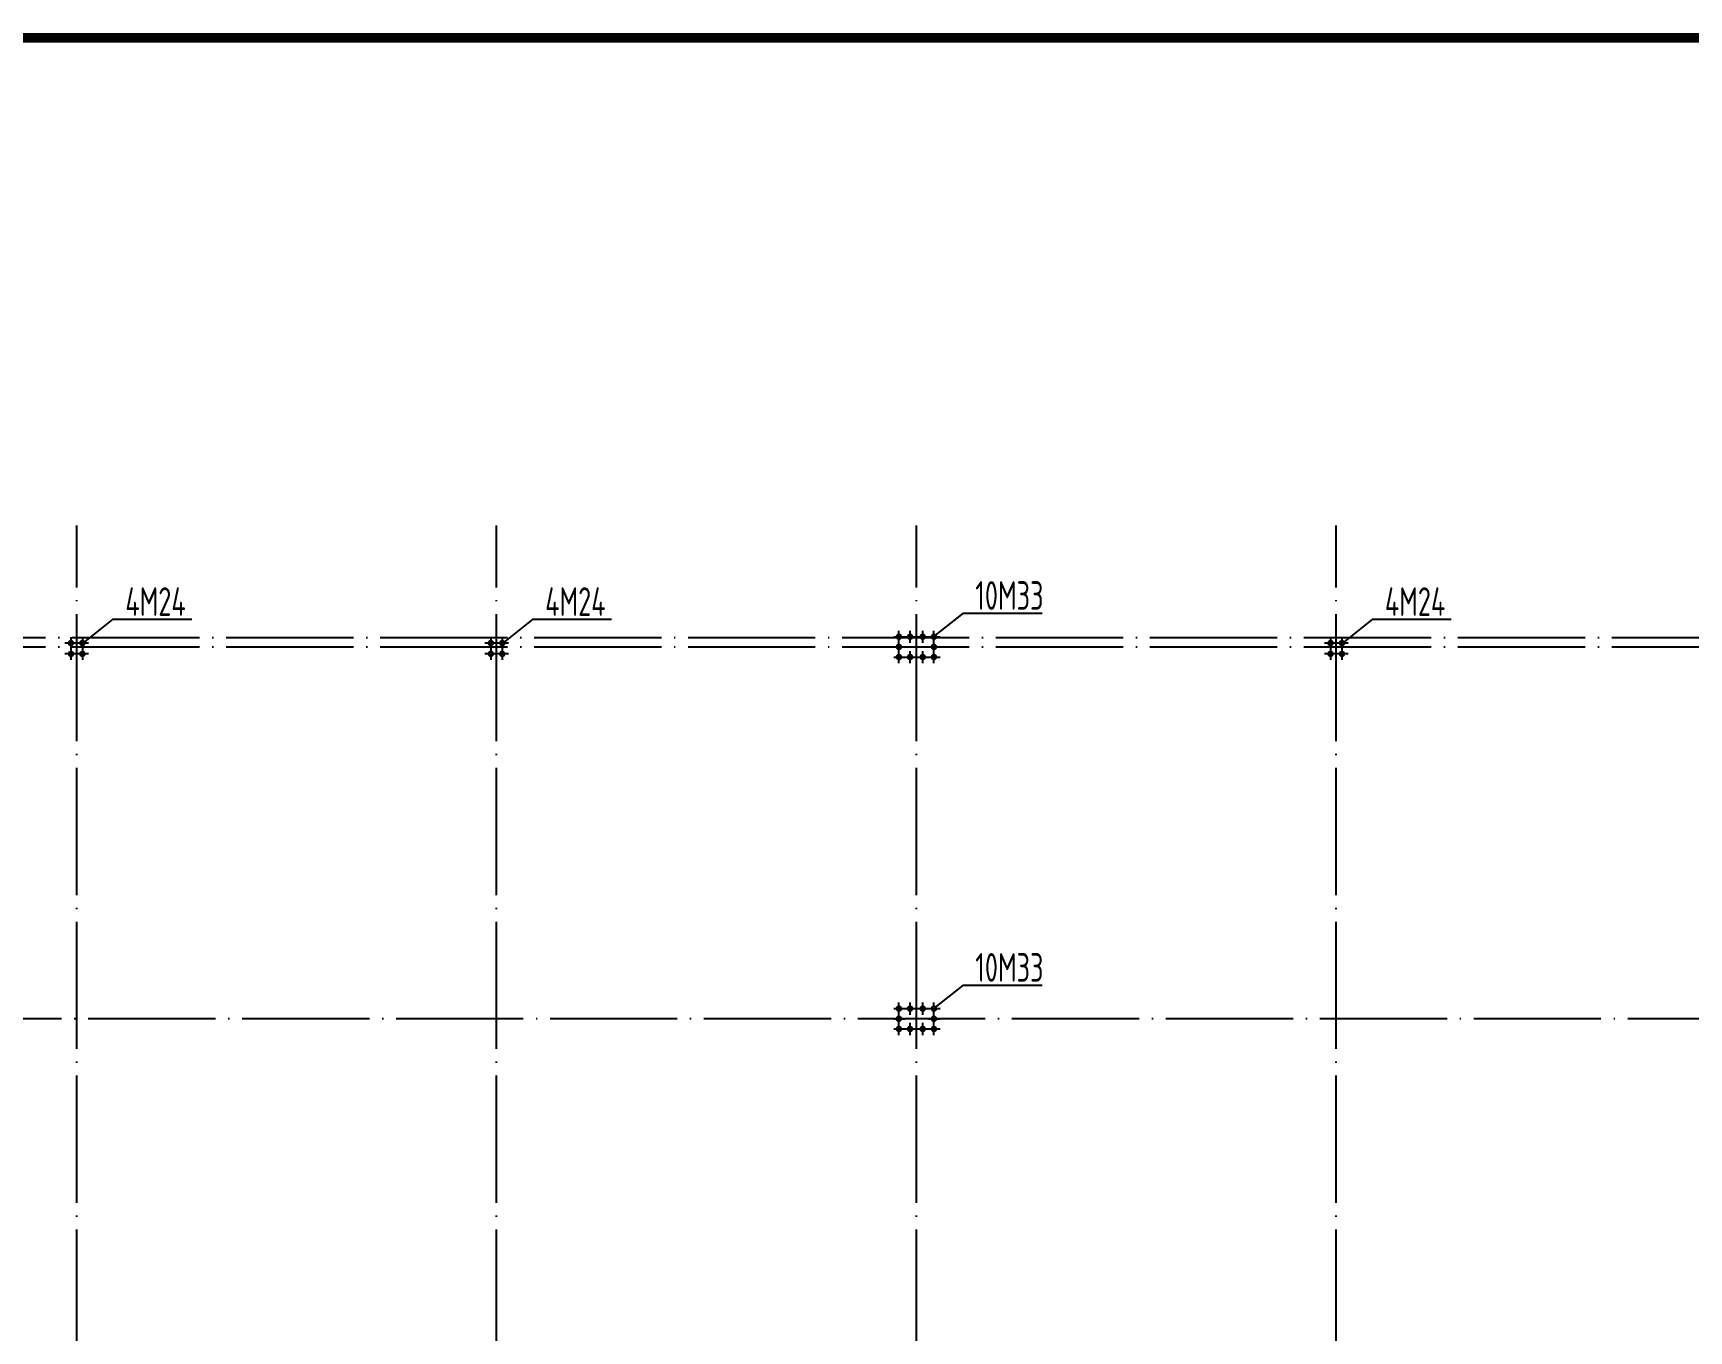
# Model space of a CAD drawing. Extents: x 69728788 to 149766163, y 20718153 to 43663798.
# Drawn here: x 74867362 to 74893390, y 21647970 to 21668384 of the extents above; entities that cross this region are included whole.
import ezdxf

# ---------------------------------------------------------------- set-up
doc = ezdxf.new("R2010")
doc.units = 0
doc.header["$LTSCALE"] = 1000
doc.header["$MEASUREMENT"] = 0
doc.linetypes.add('DOTE', pattern=[2.42, 2, -0.2, 0.02, -0.2])
for name, color, linetype in [('10', 7, 'CONTINUOUS'), ('DOTE', 251, 'DOTE'), ('PUB_TITLE', 4, 'CONTINUOUS'), ('WALL', 4, 'CONTINUOUS')]:
    doc.layers.add(name, color=color, linetype=linetype)
doc.styles.add('TSSD_Rein', font='atssdeng.shx', dxfattribs={"width": 0.7, "bigfont": 'atssdchn.shx'})

msp = doc.modelspace()

# ---------------------------------------------------------------- linework, layer by layer
at = {"layer": '10'}
for p, q in [((74880971.8, 21658794.1), (74880971.8, 21658984.3)), ((74880971.8, 21658794.1), (74880971.8, 21658984.3)), ((74880971.8, 21658794.1), (74880971.8, 21658984.3)), ((74880971.8, 21658794.1), (74880971.8, 21658984.3)), ((74881146.8, 21658794.1), (74881146.8, 21658984.3)), ((74881146.8, 21658794.1), (74881146.8, 21658984.3)), ((74881146.8, 21658794.1), (74881146.8, 21658984.3)), ((74881146.8, 21658794.1), (74881146.8, 21658984.3)), ((74881346.8, 21658794.1), (74881346.8, 21658984.3)), ((74881346.8, 21658794.1), (74881346.8, 21658984.3)), ((74881346.8, 21658794.1), (74881346.8, 21658984.3)), ((74881346.8, 21658794.1), (74881346.8, 21658984.3)), ((74881521.8, 21658794.1), (74881521.8, 21658984.3)), ((74881521.8, 21658794.1), (74881521.8, 21658984.3)), ((74881521.8, 21658794.1), (74881521.8, 21658984.3)), ((74881521.8, 21658794.1), (74881521.8, 21658984.3)), ((74867956.8, 21658789.2), (74867860.8, 21658789.2)), ((74867956.8, 21658789.2), (74867860.8, 21658789.2)), ((74867956.8, 21658789.2), (74867860.8, 21658789.2)), ((74867956.8, 21658789.2), (74867860.8, 21658789.2)), ((74867956.8, 21658884.3), (74867956.8, 21658694.1)), ((74867956.8, 21658884.3), (74867956.8, 21658694.1)), ((74867956.8, 21658884.3), (74867956.8, 21658694.1)), ((74867956.8, 21658884.3), (74867956.8, 21658694.1)), ((74868052.8, 21658789.2), (74867956.8, 21658789.2)), ((74867956.8, 21658714.3), (74867956.8, 21658524.1)), ((74867956.8, 21658714.3), (74867956.8, 21658524.1)), ((74867956.8, 21658714.3), (74867956.8, 21658524.1)), ((74867956.8, 21658714.3), (74867956.8, 21658524.1)), ((74868136.8, 21658789.2), (74868040.8, 21658789.2)), ((74868136.8, 21658789.2), (74868040.8, 21658789.2)), ((74868136.8, 21658789.2), (74868040.8, 21658789.2)), ((74868136.8, 21658789.2), (74868040.8, 21658789.2)), ((74868136.8, 21658884.3), (74868136.8, 21658694.1)), ((74868136.8, 21658884.3), (74868136.8, 21658694.1)), ((74868136.8, 21658884.3), (74868136.8, 21658694.1)), ((74868136.8, 21658884.3), (74868136.8, 21658694.1)), ((74868232.8, 21658789.2), (74868136.8, 21658789.2)), ((74868136.8, 21658714.3), (74868136.8, 21658524.1)), ((74868136.8, 21658714.3), (74868136.8, 21658524.1)), ((74868136.8, 21658714.3), (74868136.8, 21658524.1)), ((74868136.8, 21658714.3), (74868136.8, 21658524.1)), ((74874556.8, 21658789.2), (74874460.8, 21658789.2)), ((74874556.8, 21658789.2), (74874460.8, 21658789.2)), ((74874556.8, 21658789.2), (74874460.8, 21658789.2)), ((74874556.8, 21658789.2), (74874460.8, 21658789.2)), ((74874556.8, 21658884.3), (74874556.8, 21658694.1)), ((74874556.8, 21658884.3), (74874556.8, 21658694.1)), ((74874556.8, 21658884.3), (74874556.8, 21658694.1)), ((74874556.8, 21658884.3), (74874556.8, 21658694.1)), ((74874652.8, 21658789.2), (74874556.8, 21658789.2)), ((74874556.8, 21658714.3), (74874556.8, 21658524.1)), ((74874556.8, 21658714.3), (74874556.8, 21658524.1)), ((74874556.8, 21658714.3), (74874556.8, 21658524.1)), ((74874556.8, 21658714.3), (74874556.8, 21658524.1)), ((74874736.8, 21658789.2), (74874640.8, 21658789.2)), ((74874736.8, 21658789.2), (74874640.8, 21658789.2)), ((74874736.8, 21658789.2), (74874640.8, 21658789.2)), ((74874736.8, 21658789.2), (74874640.8, 21658789.2)), ((74874736.8, 21658884.3), (74874736.8, 21658694.1)), ((74874736.8, 21658884.3), (74874736.8, 21658694.1)), ((74874736.8, 21658884.3), (74874736.8, 21658694.1)), ((74874736.8, 21658884.3), (74874736.8, 21658694.1)), ((74874832.8, 21658789.2), (74874736.8, 21658789.2)), ((74874736.8, 21658714.3), (74874736.8, 21658524.1)), ((74874736.8, 21658714.3), (74874736.8, 21658524.1)), ((74874736.8, 21658714.3), (74874736.8, 21658524.1)), ((74874736.8, 21658714.3), (74874736.8, 21658524.1)), ((74880889.4, 21658889.2), (74880985.4, 21658889.2)), ((74880889.4, 21658889.2), (74880985.4, 21658889.2)), ((74880889.4, 21658889.2), (74880985.4, 21658889.2)), ((74880889.4, 21658889.2), (74880985.4, 21658889.2)), ((74880889.4, 21658729.2), (74880985.4, 21658729.2)), ((74880889.4, 21658729.2), (74880985.4, 21658729.2)), ((74880889.4, 21658729.2), (74880985.4, 21658729.2)), ((74880889.4, 21658729.2), (74880985.4, 21658729.2)), ((74880971.8, 21658889.2), (74881067.8, 21658889.2)), ((74880971.8, 21658889.2), (74881067.8, 21658889.2)), ((74880971.8, 21658889.2), (74881067.8, 21658889.2)), ((74880971.8, 21658889.2), (74881067.8, 21658889.2)), ((74880971.8, 21658634.1), (74880971.8, 21658824.3)), ((74880971.8, 21658634.1), (74880971.8, 21658824.3)), ((74880971.8, 21658634.1), (74880971.8, 21658824.3)), ((74880971.8, 21658634.1), (74880971.8, 21658824.3)), ((74880971.8, 21658729.2), (74881067.8, 21658729.2)), ((74880971.8, 21658729.2), (74881067.8, 21658729.2)), ((74880971.8, 21658729.2), (74881067.8, 21658729.2)), ((74880971.8, 21658729.2), (74881067.8, 21658729.2)), ((74881069.4, 21658889.2), (74881160.4, 21658889.2)), ((74881069.4, 21658889.2), (74881160.4, 21658889.2)), ((74881069.4, 21658889.2), (74881160.4, 21658889.2)), ((74881069.4, 21658889.2), (74881160.4, 21658889.2)), ((74881146.8, 21658889.2), (74881242.8, 21658889.2)), ((74881146.8, 21658889.2), (74881242.8, 21658889.2)), ((74881146.8, 21658889.2), (74881242.8, 21658889.2)), ((74881146.8, 21658889.2), (74881242.8, 21658889.2)), ((74881264.4, 21658889.2), (74881360.4, 21658889.2)), ((74881264.4, 21658889.2), (74881360.4, 21658889.2)), ((74881264.4, 21658889.2), (74881360.4, 21658889.2)), ((74881264.4, 21658889.2), (74881360.4, 21658889.2)), ((74881346.8, 21658889.2), (74881437.8, 21658889.2)), ((74881346.8, 21658889.2), (74881437.8, 21658889.2)), ((74881346.8, 21658889.2), (74881437.8, 21658889.2)), ((74881346.8, 21658889.2), (74881437.8, 21658889.2)), ((74881439.4, 21658889.2), (74881535.4, 21658889.2)), ((74881439.4, 21658889.2), (74881535.4, 21658889.2)), ((74881439.4, 21658889.2), (74881535.4, 21658889.2)), ((74881439.4, 21658889.2), (74881535.4, 21658889.2)), ((74881439.4, 21658729.2), (74881535.4, 21658729.2)), ((74881439.4, 21658729.2), (74881535.4, 21658729.2)), ((74881439.4, 21658729.2), (74881535.4, 21658729.2)), ((74881439.4, 21658729.2), (74881535.4, 21658729.2)), ((74881521.8, 21658889.2), (74881617.8, 21658889.2)), ((74881521.8, 21658889.2), (74881617.8, 21658889.2)), ((74881521.8, 21658889.2), (74881617.8, 21658889.2)), ((74881521.8, 21658889.2), (74881617.8, 21658889.2)), ((74881521.8, 21658634.1), (74881521.8, 21658824.3)), ((74881521.8, 21658634.1), (74881521.8, 21658824.3)), ((74881521.8, 21658634.1), (74881521.8, 21658824.3)), ((74881521.8, 21658634.1), (74881521.8, 21658824.3)), ((74881521.8, 21658729.2), (74881617.8, 21658729.2)), ((74881521.8, 21658729.2), (74881617.8, 21658729.2)), ((74881521.8, 21658729.2), (74881617.8, 21658729.2)), ((74881521.8, 21658729.2), (74881617.8, 21658729.2)), ((74887756.8, 21658789.2), (74887660.8, 21658789.2)), ((74887756.8, 21658789.2), (74887660.8, 21658789.2)), ((74887756.8, 21658789.2), (74887660.8, 21658789.2)), ((74887756.8, 21658789.2), (74887660.8, 21658789.2)), ((74887756.8, 21658884.3), (74887756.8, 21658694.1)), ((74887756.8, 21658884.3), (74887756.8, 21658694.1)), ((74887756.8, 21658884.3), (74887756.8, 21658694.1)), ((74887756.8, 21658884.3), (74887756.8, 21658694.1)), ((74887852.8, 21658789.2), (74887756.8, 21658789.2)), ((74887756.8, 21658714.3), (74887756.8, 21658524.1)), ((74887756.8, 21658714.3), (74887756.8, 21658524.1)), ((74887756.8, 21658714.3), (74887756.8, 21658524.1)), ((74887756.8, 21658714.3), (74887756.8, 21658524.1)), ((74887936.8, 21658789.2), (74887840.8, 21658789.2)), ((74887936.8, 21658789.2), (74887840.8, 21658789.2)), ((74887936.8, 21658789.2), (74887840.8, 21658789.2)), ((74887936.8, 21658789.2), (74887840.8, 21658789.2)), ((74887936.8, 21658884.3), (74887936.8, 21658694.1)), ((74887936.8, 21658884.3), (74887936.8, 21658694.1)), ((74887936.8, 21658884.3), (74887936.8, 21658694.1)), ((74887936.8, 21658884.3), (74887936.8, 21658694.1)), ((74888032.8, 21658789.2), (74887936.8, 21658789.2)), ((74887936.8, 21658714.3), (74887936.8, 21658524.1)), ((74887936.8, 21658714.3), (74887936.8, 21658524.1)), ((74887936.8, 21658714.3), (74887936.8, 21658524.1)), ((74887936.8, 21658714.3), (74887936.8, 21658524.1)), ((74867956.8, 21658619.2), (74867860.8, 21658619.2)), ((74867956.8, 21658619.2), (74867860.8, 21658619.2)), ((74867956.8, 21658619.2), (74867860.8, 21658619.2)), ((74867956.8, 21658619.2), (74867860.8, 21658619.2)), ((74868052.8, 21658619.2), (74867956.8, 21658619.2)), ((74868136.8, 21658619.2), (74868040.8, 21658619.2)), ((74868136.8, 21658619.2), (74868040.8, 21658619.2)), ((74868136.8, 21658619.2), (74868040.8, 21658619.2)), ((74868136.8, 21658619.2), (74868040.8, 21658619.2)), ((74868232.8, 21658619.2), (74868136.8, 21658619.2)), ((74874556.8, 21658619.2), (74874460.8, 21658619.2)), ((74874556.8, 21658619.2), (74874460.8, 21658619.2)), ((74874556.8, 21658619.2), (74874460.8, 21658619.2)), ((74874556.8, 21658619.2), (74874460.8, 21658619.2)), ((74874652.8, 21658619.2), (74874556.8, 21658619.2)), ((74874736.8, 21658619.2), (74874640.8, 21658619.2)), ((74874736.8, 21658619.2), (74874640.8, 21658619.2)), ((74874736.8, 21658619.2), (74874640.8, 21658619.2)), ((74874736.8, 21658619.2), (74874640.8, 21658619.2)), ((74874832.8, 21658619.2), (74874736.8, 21658619.2)), ((74880889.4, 21658569.2), (74880985.4, 21658569.2)), ((74880889.4, 21658569.2), (74880985.4, 21658569.2)), ((74880889.4, 21658569.2), (74880985.4, 21658569.2)), ((74880889.4, 21658569.2), (74880985.4, 21658569.2)), ((74880971.8, 21658474.1), (74880971.8, 21658664.3)), ((74880971.8, 21658474.1), (74880971.8, 21658664.3)), ((74880971.8, 21658474.1), (74880971.8, 21658664.3)), ((74880971.8, 21658474.1), (74880971.8, 21658664.3)), ((74880971.8, 21658569.2), (74881067.8, 21658569.2)), ((74880971.8, 21658569.2), (74881067.8, 21658569.2)), ((74880971.8, 21658569.2), (74881067.8, 21658569.2)), ((74880971.8, 21658569.2), (74881067.8, 21658569.2)), ((74881069.4, 21658569.2), (74881160.4, 21658569.2)), ((74881069.4, 21658569.2), (74881160.4, 21658569.2)), ((74881069.4, 21658569.2), (74881160.4, 21658569.2)), ((74881069.4, 21658569.2), (74881160.4, 21658569.2)), ((74881146.8, 21658474.1), (74881146.8, 21658664.3)), ((74881146.8, 21658474.1), (74881146.8, 21658664.3)), ((74881146.8, 21658474.1), (74881146.8, 21658664.3)), ((74881146.8, 21658474.1), (74881146.8, 21658664.3)), ((74881146.8, 21658569.2), (74881242.8, 21658569.2)), ((74881146.8, 21658569.2), (74881242.8, 21658569.2)), ((74881146.8, 21658569.2), (74881242.8, 21658569.2)), ((74881146.8, 21658569.2), (74881242.8, 21658569.2)), ((74881264.4, 21658569.2), (74881360.4, 21658569.2)), ((74881264.4, 21658569.2), (74881360.4, 21658569.2)), ((74881264.4, 21658569.2), (74881360.4, 21658569.2)), ((74881264.4, 21658569.2), (74881360.4, 21658569.2)), ((74881346.8, 21658474.1), (74881346.8, 21658664.3)), ((74881346.8, 21658474.1), (74881346.8, 21658664.3)), ((74881346.8, 21658474.1), (74881346.8, 21658664.3)), ((74881346.8, 21658474.1), (74881346.8, 21658664.3)), ((74881346.8, 21658569.2), (74881437.8, 21658569.2)), ((74881346.8, 21658569.2), (74881437.8, 21658569.2)), ((74881346.8, 21658569.2), (74881437.8, 21658569.2)), ((74881346.8, 21658569.2), (74881437.8, 21658569.2)), ((74881439.4, 21658569.2), (74881535.4, 21658569.2)), ((74881439.4, 21658569.2), (74881535.4, 21658569.2)), ((74881439.4, 21658569.2), (74881535.4, 21658569.2)), ((74881439.4, 21658569.2), (74881535.4, 21658569.2)), ((74881521.8, 21658474.1), (74881521.8, 21658664.3)), ((74881521.8, 21658474.1), (74881521.8, 21658664.3)), ((74881521.8, 21658474.1), (74881521.8, 21658664.3)), ((74881521.8, 21658474.1), (74881521.8, 21658664.3)), ((74881521.8, 21658569.2), (74881617.8, 21658569.2)), ((74881521.8, 21658569.2), (74881617.8, 21658569.2)), ((74881521.8, 21658569.2), (74881617.8, 21658569.2)), ((74881521.8, 21658569.2), (74881617.8, 21658569.2)), ((74887756.8, 21658619.2), (74887660.8, 21658619.2)), ((74887756.8, 21658619.2), (74887660.8, 21658619.2)), ((74887756.8, 21658619.2), (74887660.8, 21658619.2)), ((74887756.8, 21658619.2), (74887660.8, 21658619.2)), ((74887852.8, 21658619.2), (74887756.8, 21658619.2)), ((74887936.8, 21658619.2), (74887840.8, 21658619.2)), ((74887936.8, 21658619.2), (74887840.8, 21658619.2)), ((74887936.8, 21658619.2), (74887840.8, 21658619.2)), ((74887936.8, 21658619.2), (74887840.8, 21658619.2)), ((74888032.8, 21658619.2), (74887936.8, 21658619.2)), ((74880889.4, 21653039.2), (74880985.4, 21653039.2)), ((74880889.4, 21653039.2), (74880985.4, 21653039.2)), ((74880889.4, 21653039.2), (74880985.4, 21653039.2)), ((74880889.4, 21653039.2), (74880985.4, 21653039.2)), ((74880971.8, 21652944.1), (74880971.8, 21653134.3)), ((74880971.8, 21652944.1), (74880971.8, 21653134.3)), ((74880971.8, 21652944.1), (74880971.8, 21653134.3)), ((74880971.8, 21652944.1), (74880971.8, 21653134.3)), ((74880971.8, 21653039.2), (74881067.8, 21653039.2)), ((74880971.8, 21653039.2), (74881067.8, 21653039.2)), ((74880971.8, 21653039.2), (74881067.8, 21653039.2)), ((74880971.8, 21653039.2), (74881067.8, 21653039.2)), ((74880971.8, 21652784.1), (74880971.8, 21652974.3)), ((74880971.8, 21652784.1), (74880971.8, 21652974.3)), ((74880971.8, 21652784.1), (74880971.8, 21652974.3)), ((74880971.8, 21652784.1), (74880971.8, 21652974.3)), ((74881069.4, 21653039.2), (74881160.4, 21653039.2)), ((74881069.4, 21653039.2), (74881160.4, 21653039.2)), ((74881069.4, 21653039.2), (74881160.4, 21653039.2)), ((74881069.4, 21653039.2), (74881160.4, 21653039.2)), ((74881146.8, 21652944.1), (74881146.8, 21653134.3)), ((74881146.8, 21652944.1), (74881146.8, 21653134.3)), ((74881146.8, 21652944.1), (74881146.8, 21653134.3)), ((74881146.8, 21652944.1), (74881146.8, 21653134.3)), ((74881146.8, 21653039.2), (74881242.8, 21653039.2)), ((74881146.8, 21653039.2), (74881242.8, 21653039.2)), ((74881146.8, 21653039.2), (74881242.8, 21653039.2)), ((74881146.8, 21653039.2), (74881242.8, 21653039.2)), ((74881264.4, 21653039.2), (74881360.4, 21653039.2)), ((74881264.4, 21653039.2), (74881360.4, 21653039.2)), ((74881264.4, 21653039.2), (74881360.4, 21653039.2)), ((74881264.4, 21653039.2), (74881360.4, 21653039.2)), ((74881346.8, 21652944.1), (74881346.8, 21653134.3)), ((74881346.8, 21652944.1), (74881346.8, 21653134.3)), ((74881346.8, 21652944.1), (74881346.8, 21653134.3)), ((74881346.8, 21652944.1), (74881346.8, 21653134.3)), ((74881346.8, 21653039.2), (74881437.8, 21653039.2)), ((74881346.8, 21653039.2), (74881437.8, 21653039.2)), ((74881346.8, 21653039.2), (74881437.8, 21653039.2)), ((74881346.8, 21653039.2), (74881437.8, 21653039.2)), ((74881439.4, 21653039.2), (74881535.4, 21653039.2)), ((74881439.4, 21653039.2), (74881535.4, 21653039.2)), ((74881439.4, 21653039.2), (74881535.4, 21653039.2)), ((74881439.4, 21653039.2), (74881535.4, 21653039.2)), ((74881521.8, 21652944.1), (74881521.8, 21653134.3)), ((74881521.8, 21652944.1), (74881521.8, 21653134.3)), ((74881521.8, 21652944.1), (74881521.8, 21653134.3)), ((74881521.8, 21652944.1), (74881521.8, 21653134.3)), ((74881521.8, 21653039.2), (74881617.8, 21653039.2)), ((74881521.8, 21653039.2), (74881617.8, 21653039.2)), ((74881521.8, 21653039.2), (74881617.8, 21653039.2)), ((74881521.8, 21653039.2), (74881617.8, 21653039.2)), ((74881521.8, 21652784.1), (74881521.8, 21652974.3)), ((74881521.8, 21652784.1), (74881521.8, 21652974.3)), ((74881521.8, 21652784.1), (74881521.8, 21652974.3)), ((74881521.8, 21652784.1), (74881521.8, 21652974.3)), ((74880889.4, 21652879.2), (74880985.4, 21652879.2)), ((74880889.4, 21652879.2), (74880985.4, 21652879.2)), ((74880889.4, 21652879.2), (74880985.4, 21652879.2)), ((74880889.4, 21652879.2), (74880985.4, 21652879.2)), ((74880889.4, 21652719.2), (74880985.4, 21652719.2)), ((74880889.4, 21652719.2), (74880985.4, 21652719.2)), ((74880889.4, 21652719.2), (74880985.4, 21652719.2)), ((74880889.4, 21652719.2), (74880985.4, 21652719.2)), ((74880971.8, 21652879.2), (74881067.8, 21652879.2)), ((74880971.8, 21652879.2), (74881067.8, 21652879.2)), ((74880971.8, 21652879.2), (74881067.8, 21652879.2)), ((74880971.8, 21652879.2), (74881067.8, 21652879.2)), ((74880971.8, 21652624.1), (74880971.8, 21652814.3)), ((74880971.8, 21652624.1), (74880971.8, 21652814.3)), ((74880971.8, 21652624.1), (74880971.8, 21652814.3)), ((74880971.8, 21652624.1), (74880971.8, 21652814.3)), ((74880971.8, 21652719.2), (74881067.8, 21652719.2)), ((74880971.8, 21652719.2), (74881067.8, 21652719.2)), ((74880971.8, 21652719.2), (74881067.8, 21652719.2)), ((74880971.8, 21652719.2), (74881067.8, 21652719.2)), ((74881069.4, 21652719.2), (74881160.4, 21652719.2)), ((74881069.4, 21652719.2), (74881160.4, 21652719.2)), ((74881069.4, 21652719.2), (74881160.4, 21652719.2)), ((74881069.4, 21652719.2), (74881160.4, 21652719.2)), ((74881146.8, 21652624.1), (74881146.8, 21652814.3)), ((74881146.8, 21652624.1), (74881146.8, 21652814.3)), ((74881146.8, 21652624.1), (74881146.8, 21652814.3)), ((74881146.8, 21652624.1), (74881146.8, 21652814.3)), ((74881146.8, 21652719.2), (74881242.8, 21652719.2)), ((74881146.8, 21652719.2), (74881242.8, 21652719.2)), ((74881146.8, 21652719.2), (74881242.8, 21652719.2)), ((74881146.8, 21652719.2), (74881242.8, 21652719.2)), ((74881264.4, 21652719.2), (74881360.4, 21652719.2)), ((74881264.4, 21652719.2), (74881360.4, 21652719.2)), ((74881264.4, 21652719.2), (74881360.4, 21652719.2)), ((74881264.4, 21652719.2), (74881360.4, 21652719.2)), ((74881346.8, 21652624.1), (74881346.8, 21652814.3)), ((74881346.8, 21652624.1), (74881346.8, 21652814.3)), ((74881346.8, 21652624.1), (74881346.8, 21652814.3)), ((74881346.8, 21652624.1), (74881346.8, 21652814.3)), ((74881346.8, 21652719.2), (74881437.8, 21652719.2)), ((74881346.8, 21652719.2), (74881437.8, 21652719.2)), ((74881346.8, 21652719.2), (74881437.8, 21652719.2)), ((74881346.8, 21652719.2), (74881437.8, 21652719.2)), ((74881439.4, 21652879.2), (74881535.4, 21652879.2)), ((74881439.4, 21652879.2), (74881535.4, 21652879.2)), ((74881439.4, 21652879.2), (74881535.4, 21652879.2)), ((74881439.4, 21652879.2), (74881535.4, 21652879.2)), ((74881439.4, 21652719.2), (74881535.4, 21652719.2)), ((74881439.4, 21652719.2), (74881535.4, 21652719.2)), ((74881439.4, 21652719.2), (74881535.4, 21652719.2)), ((74881439.4, 21652719.2), (74881535.4, 21652719.2)), ((74881521.8, 21652879.2), (74881617.8, 21652879.2)), ((74881521.8, 21652879.2), (74881617.8, 21652879.2)), ((74881521.8, 21652879.2), (74881617.8, 21652879.2)), ((74881521.8, 21652879.2), (74881617.8, 21652879.2)), ((74881521.8, 21652624.1), (74881521.8, 21652814.3)), ((74881521.8, 21652624.1), (74881521.8, 21652814.3)), ((74881521.8, 21652624.1), (74881521.8, 21652814.3)), ((74881521.8, 21652624.1), (74881521.8, 21652814.3)), ((74881521.8, 21652719.2), (74881617.8, 21652719.2)), ((74881521.8, 21652719.2), (74881617.8, 21652719.2)), ((74881521.8, 21652719.2), (74881617.8, 21652719.2)), ((74881521.8, 21652719.2), (74881617.8, 21652719.2))]:
    msp.add_line(p, q, dxfattribs=at)
at = {"layer": '10', "const_width": 51.2}
for points in [[(74880971.8, 21658914.8, -1), (74880971.8, 21658863.6, -1), (74880971.8, 21658914.8)], [(74880971.8, 21658914.8, -1), (74880971.8, 21658863.6, -1), (74880971.8, 21658914.8)], [(74880971.8, 21658914.8, -1), (74880971.8, 21658863.6, -1), (74880971.8, 21658914.8)], [(74880971.8, 21658914.8, -1), (74880971.8, 21658863.6, -1), (74880971.8, 21658914.8)], [(74881146.8, 21658914.8, -1), (74881146.8, 21658863.6, -1), (74881146.8, 21658914.8)], [(74881146.8, 21658914.8, -1), (74881146.8, 21658863.6, -1), (74881146.8, 21658914.8)], [(74881146.8, 21658914.8, -1), (74881146.8, 21658863.6, -1), (74881146.8, 21658914.8)], [(74881146.8, 21658914.8, -1), (74881146.8, 21658863.6, -1), (74881146.8, 21658914.8)], [(74881346.8, 21658914.8, -1), (74881346.8, 21658863.6, -1), (74881346.8, 21658914.8)], [(74881346.8, 21658914.8, -1), (74881346.8, 21658863.6, -1), (74881346.8, 21658914.8)], [(74881346.8, 21658914.8, -1), (74881346.8, 21658863.6, -1), (74881346.8, 21658914.8)], [(74881346.8, 21658914.8, -1), (74881346.8, 21658863.6, -1), (74881346.8, 21658914.8)], [(74881521.8, 21658914.8, -1), (74881521.8, 21658863.6, -1), (74881521.8, 21658914.8)], [(74881521.8, 21658914.8, -1), (74881521.8, 21658863.6, -1), (74881521.8, 21658914.8)], [(74881521.8, 21658914.8, -1), (74881521.8, 21658863.6, -1), (74881521.8, 21658914.8)], [(74881521.8, 21658914.8, -1), (74881521.8, 21658863.6, -1), (74881521.8, 21658914.8)], [(74867956.8, 21658763.6, -1), (74867956.8, 21658814.8, -1), (74867956.8, 21658763.6)], [(74867956.8, 21658763.6, -1), (74867956.8, 21658814.8, -1), (74867956.8, 21658763.6)], [(74867956.8, 21658763.6, -1), (74867956.8, 21658814.8, -1), (74867956.8, 21658763.6)], [(74867956.8, 21658763.6, -1), (74867956.8, 21658814.8, -1), (74867956.8, 21658763.6)], [(74868136.8, 21658763.6, -1), (74868136.8, 21658814.8, -1), (74868136.8, 21658763.6)], [(74868136.8, 21658763.6, -1), (74868136.8, 21658814.8, -1), (74868136.8, 21658763.6)], [(74868136.8, 21658763.6, -1), (74868136.8, 21658814.8, -1), (74868136.8, 21658763.6)], [(74868136.8, 21658763.6, -1), (74868136.8, 21658814.8, -1), (74868136.8, 21658763.6)], [(74874556.8, 21658763.6, -1), (74874556.8, 21658814.8, -1), (74874556.8, 21658763.6)], [(74874556.8, 21658763.6, -1), (74874556.8, 21658814.8, -1), (74874556.8, 21658763.6)], [(74874556.8, 21658763.6, -1), (74874556.8, 21658814.8, -1), (74874556.8, 21658763.6)], [(74874556.8, 21658763.6, -1), (74874556.8, 21658814.8, -1), (74874556.8, 21658763.6)], [(74874736.8, 21658763.6, -1), (74874736.8, 21658814.8, -1), (74874736.8, 21658763.6)], [(74874736.8, 21658763.6, -1), (74874736.8, 21658814.8, -1), (74874736.8, 21658763.6)], [(74874736.8, 21658763.6, -1), (74874736.8, 21658814.8, -1), (74874736.8, 21658763.6)], [(74874736.8, 21658763.6, -1), (74874736.8, 21658814.8, -1), (74874736.8, 21658763.6)], [(74880971.8, 21658754.8, -1), (74880971.8, 21658703.6, -1), (74880971.8, 21658754.8)], [(74880971.8, 21658754.8, -1), (74880971.8, 21658703.6, -1), (74880971.8, 21658754.8)], [(74880971.8, 21658754.8, -1), (74880971.8, 21658703.6, -1), (74880971.8, 21658754.8)], [(74880971.8, 21658754.8, -1), (74880971.8, 21658703.6, -1), (74880971.8, 21658754.8)], [(74881521.8, 21658754.8, -1), (74881521.8, 21658703.6, -1), (74881521.8, 21658754.8)], [(74881521.8, 21658754.8, -1), (74881521.8, 21658703.6, -1), (74881521.8, 21658754.8)], [(74881521.8, 21658754.8, -1), (74881521.8, 21658703.6, -1), (74881521.8, 21658754.8)], [(74881521.8, 21658754.8, -1), (74881521.8, 21658703.6, -1), (74881521.8, 21658754.8)], [(74887756.8, 21658763.6, -1), (74887756.8, 21658814.8, -1), (74887756.8, 21658763.6)], [(74887756.8, 21658763.6, -1), (74887756.8, 21658814.8, -1), (74887756.8, 21658763.6)], [(74887756.8, 21658763.6, -1), (74887756.8, 21658814.8, -1), (74887756.8, 21658763.6)], [(74887756.8, 21658763.6, -1), (74887756.8, 21658814.8, -1), (74887756.8, 21658763.6)], [(74887936.8, 21658763.6, -1), (74887936.8, 21658814.8, -1), (74887936.8, 21658763.6)], [(74887936.8, 21658763.6, -1), (74887936.8, 21658814.8, -1), (74887936.8, 21658763.6)], [(74887936.8, 21658763.6, -1), (74887936.8, 21658814.8, -1), (74887936.8, 21658763.6)], [(74887936.8, 21658763.6, -1), (74887936.8, 21658814.8, -1), (74887936.8, 21658763.6)], [(74867956.8, 21658593.6, -1), (74867956.8, 21658644.8, -1), (74867956.8, 21658593.6)], [(74867956.8, 21658593.6, -1), (74867956.8, 21658644.8, -1), (74867956.8, 21658593.6)], [(74867956.8, 21658593.6, -1), (74867956.8, 21658644.8, -1), (74867956.8, 21658593.6)], [(74867956.8, 21658593.6, -1), (74867956.8, 21658644.8, -1), (74867956.8, 21658593.6)], [(74868136.8, 21658593.6, -1), (74868136.8, 21658644.8, -1), (74868136.8, 21658593.6)], [(74868136.8, 21658593.6, -1), (74868136.8, 21658644.8, -1), (74868136.8, 21658593.6)], [(74868136.8, 21658593.6, -1), (74868136.8, 21658644.8, -1), (74868136.8, 21658593.6)], [(74868136.8, 21658593.6, -1), (74868136.8, 21658644.8, -1), (74868136.8, 21658593.6)], [(74874556.8, 21658593.6, -1), (74874556.8, 21658644.8, -1), (74874556.8, 21658593.6)], [(74874556.8, 21658593.6, -1), (74874556.8, 21658644.8, -1), (74874556.8, 21658593.6)], [(74874556.8, 21658593.6, -1), (74874556.8, 21658644.8, -1), (74874556.8, 21658593.6)], [(74874556.8, 21658593.6, -1), (74874556.8, 21658644.8, -1), (74874556.8, 21658593.6)], [(74874736.8, 21658593.6, -1), (74874736.8, 21658644.8, -1), (74874736.8, 21658593.6)], [(74874736.8, 21658593.6, -1), (74874736.8, 21658644.8, -1), (74874736.8, 21658593.6)], [(74874736.8, 21658593.6, -1), (74874736.8, 21658644.8, -1), (74874736.8, 21658593.6)], [(74874736.8, 21658593.6, -1), (74874736.8, 21658644.8, -1), (74874736.8, 21658593.6)], [(74880971.8, 21658594.8, -1), (74880971.8, 21658543.6, -1), (74880971.8, 21658594.8)], [(74880971.8, 21658594.8, -1), (74880971.8, 21658543.6, -1), (74880971.8, 21658594.8)], [(74880971.8, 21658594.8, -1), (74880971.8, 21658543.6, -1), (74880971.8, 21658594.8)], [(74880971.8, 21658594.8, -1), (74880971.8, 21658543.6, -1), (74880971.8, 21658594.8)], [(74881146.8, 21658594.8, -1), (74881146.8, 21658543.6, -1), (74881146.8, 21658594.8)], [(74881146.8, 21658594.8, -1), (74881146.8, 21658543.6, -1), (74881146.8, 21658594.8)], [(74881146.8, 21658594.8, -1), (74881146.8, 21658543.6, -1), (74881146.8, 21658594.8)], [(74881146.8, 21658594.8, -1), (74881146.8, 21658543.6, -1), (74881146.8, 21658594.8)], [(74881346.8, 21658594.8, -1), (74881346.8, 21658543.6, -1), (74881346.8, 21658594.8)], [(74881346.8, 21658594.8, -1), (74881346.8, 21658543.6, -1), (74881346.8, 21658594.8)], [(74881346.8, 21658594.8, -1), (74881346.8, 21658543.6, -1), (74881346.8, 21658594.8)], [(74881346.8, 21658594.8, -1), (74881346.8, 21658543.6, -1), (74881346.8, 21658594.8)], [(74881521.8, 21658594.8, -1), (74881521.8, 21658543.6, -1), (74881521.8, 21658594.8)], [(74881521.8, 21658594.8, -1), (74881521.8, 21658543.6, -1), (74881521.8, 21658594.8)], [(74881521.8, 21658594.8, -1), (74881521.8, 21658543.6, -1), (74881521.8, 21658594.8)], [(74881521.8, 21658594.8, -1), (74881521.8, 21658543.6, -1), (74881521.8, 21658594.8)], [(74887756.8, 21658593.6, -1), (74887756.8, 21658644.8, -1), (74887756.8, 21658593.6)], [(74887756.8, 21658593.6, -1), (74887756.8, 21658644.8, -1), (74887756.8, 21658593.6)], [(74887756.8, 21658593.6, -1), (74887756.8, 21658644.8, -1), (74887756.8, 21658593.6)], [(74887756.8, 21658593.6, -1), (74887756.8, 21658644.8, -1), (74887756.8, 21658593.6)], [(74887936.8, 21658593.6, -1), (74887936.8, 21658644.8, -1), (74887936.8, 21658593.6)], [(74887936.8, 21658593.6, -1), (74887936.8, 21658644.8, -1), (74887936.8, 21658593.6)], [(74887936.8, 21658593.6, -1), (74887936.8, 21658644.8, -1), (74887936.8, 21658593.6)], [(74887936.8, 21658593.6, -1), (74887936.8, 21658644.8, -1), (74887936.8, 21658593.6)], [(74880971.8, 21653064.8, -1), (74880971.8, 21653013.6, -1), (74880971.8, 21653064.8)], [(74880971.8, 21653064.8, -1), (74880971.8, 21653013.6, -1), (74880971.8, 21653064.8)], [(74880971.8, 21653064.8, -1), (74880971.8, 21653013.6, -1), (74880971.8, 21653064.8)], [(74880971.8, 21653064.8, -1), (74880971.8, 21653013.6, -1), (74880971.8, 21653064.8)], [(74881146.8, 21653064.8, -1), (74881146.8, 21653013.6, -1), (74881146.8, 21653064.8)], [(74881146.8, 21653064.8, -1), (74881146.8, 21653013.6, -1), (74881146.8, 21653064.8)], [(74881146.8, 21653064.8, -1), (74881146.8, 21653013.6, -1), (74881146.8, 21653064.8)], [(74881146.8, 21653064.8, -1), (74881146.8, 21653013.6, -1), (74881146.8, 21653064.8)], [(74881346.8, 21653064.8, -1), (74881346.8, 21653013.6, -1), (74881346.8, 21653064.8)], [(74881346.8, 21653064.8, -1), (74881346.8, 21653013.6, -1), (74881346.8, 21653064.8)], [(74881346.8, 21653064.8, -1), (74881346.8, 21653013.6, -1), (74881346.8, 21653064.8)], [(74881346.8, 21653064.8, -1), (74881346.8, 21653013.6, -1), (74881346.8, 21653064.8)], [(74881521.8, 21653064.8, -1), (74881521.8, 21653013.6, -1), (74881521.8, 21653064.8)], [(74881521.8, 21653064.8, -1), (74881521.8, 21653013.6, -1), (74881521.8, 21653064.8)], [(74881521.8, 21653064.8, -1), (74881521.8, 21653013.6, -1), (74881521.8, 21653064.8)], [(74881521.8, 21653064.8, -1), (74881521.8, 21653013.6, -1), (74881521.8, 21653064.8)], [(74880971.8, 21652904.8, -1), (74880971.8, 21652853.6, -1), (74880971.8, 21652904.8)], [(74880971.8, 21652904.8, -1), (74880971.8, 21652853.6, -1), (74880971.8, 21652904.8)], [(74880971.8, 21652904.8, -1), (74880971.8, 21652853.6, -1), (74880971.8, 21652904.8)], [(74880971.8, 21652904.8, -1), (74880971.8, 21652853.6, -1), (74880971.8, 21652904.8)], [(74880971.8, 21652744.8, -1), (74880971.8, 21652693.6, -1), (74880971.8, 21652744.8)], [(74880971.8, 21652744.8, -1), (74880971.8, 21652693.6, -1), (74880971.8, 21652744.8)], [(74880971.8, 21652744.8, -1), (74880971.8, 21652693.6, -1), (74880971.8, 21652744.8)], [(74880971.8, 21652744.8, -1), (74880971.8, 21652693.6, -1), (74880971.8, 21652744.8)], [(74881146.8, 21652744.8, -1), (74881146.8, 21652693.6, -1), (74881146.8, 21652744.8)], [(74881146.8, 21652744.8, -1), (74881146.8, 21652693.6, -1), (74881146.8, 21652744.8)], [(74881146.8, 21652744.8, -1), (74881146.8, 21652693.6, -1), (74881146.8, 21652744.8)], [(74881146.8, 21652744.8, -1), (74881146.8, 21652693.6, -1), (74881146.8, 21652744.8)], [(74881346.8, 21652744.8, -1), (74881346.8, 21652693.6, -1), (74881346.8, 21652744.8)], [(74881346.8, 21652744.8, -1), (74881346.8, 21652693.6, -1), (74881346.8, 21652744.8)], [(74881346.8, 21652744.8, -1), (74881346.8, 21652693.6, -1), (74881346.8, 21652744.8)], [(74881346.8, 21652744.8, -1), (74881346.8, 21652693.6, -1), (74881346.8, 21652744.8)], [(74881521.8, 21652904.8, -1), (74881521.8, 21652853.6, -1), (74881521.8, 21652904.8)], [(74881521.8, 21652904.8, -1), (74881521.8, 21652853.6, -1), (74881521.8, 21652904.8)], [(74881521.8, 21652904.8, -1), (74881521.8, 21652853.6, -1), (74881521.8, 21652904.8)], [(74881521.8, 21652904.8, -1), (74881521.8, 21652853.6, -1), (74881521.8, 21652904.8)], [(74881521.8, 21652744.8, -1), (74881521.8, 21652693.6, -1), (74881521.8, 21652744.8)], [(74881521.8, 21652744.8, -1), (74881521.8, 21652693.6, -1), (74881521.8, 21652744.8)], [(74881521.8, 21652744.8, -1), (74881521.8, 21652693.6, -1), (74881521.8, 21652744.8)], [(74881521.8, 21652744.8, -1), (74881521.8, 21652693.6, -1), (74881521.8, 21652744.8)]]:
    msp.add_lwpolyline(points, format="xyb", close=True, dxfattribs=at)
at = {"layer": 'DOTE', "color": 25, "linetype": 'DOTE'}
for p, q in [((74868046.8, 21628205.9), (74868046.8, 21660638.7)), ((74874646.8, 21628205.9), (74874646.8, 21660638.7)), ((74881246.8, 21628205.9), (74881246.8, 21660638.7)), ((74887846.8, 21628205.9), (74887846.8, 21660638.7)), ((74858297.1, 21658879.2), (74904107.6, 21658879.2)), ((74858297.1, 21658729.2), (74904107.6, 21658729.2)), ((74904107.6, 21652879.2), (74858297.1, 21652879.2))]:
    msp.add_line(p, q, dxfattribs=at)
at = {"layer": 'PUB_TITLE', "const_width": 150}
msp.add_lwpolyline([(74847218.9, 21608308.9), (74931068.9, 21608308.9), (74931068.9, 21668308.9), (74847218.9, 21668308.9)], close=True, dxfattribs=at)
at = {"layer": 'WALL'}
for points in [[(74881516.5, 21658885), (74881989.6, 21659260.1), (74883221.9, 21659260.1)], [(74868149, 21658789.2), (74868622.1, 21659164.3), (74869854.4, 21659164.3)], [(74874749, 21658789.2), (74875222.1, 21659164.3), (74876454.4, 21659164.3)], [(74887949, 21658789.2), (74888422.1, 21659164.3), (74889654.4, 21659164.3)], [(74881516.5, 21653035), (74881989.6, 21653410.1), (74883221.9, 21653410.1)]]:
    msp.add_lwpolyline(points, dxfattribs=at)

# ---------------------------------------------------------------- texts
at = {"layer": 'WALL', "style": 'TSSD_Rein', "width": 0.7}
for s, p in [('10M33', (74882172.6, 21659312.7)), ('4M24', (74868810.6, 21659216.8)), ('4M24', (74875410.6, 21659216.8)), ('4M24', (74888610.6, 21659216.8)), ('10M33', (74882172.6, 21653462.7))]:
    msp.add_text(s, height=450, dxfattribs=at).set_placement(p)

doc.saveas('drawing.dxf')
